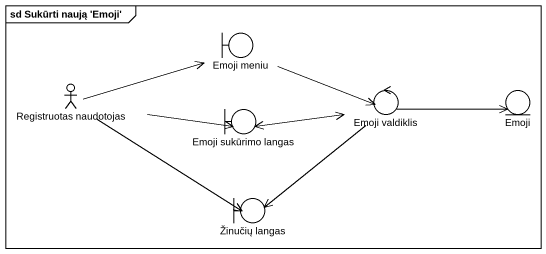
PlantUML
@startuml
mainframe sd Sukūrti naują 'Emoji'
boundary "Emoji meniu" as Emoji_meniu
actor "Registruotas naudotojas" as Registruotas_naudotojas
boundary "Emoji sukūrimo langas" as Emoji_sukūrimo_langas
control "Emoji valdiklis" as Emoji_valdiklis
entity Emoji
boundary "Žinučių langas" as Žinučių_langas
Emoji_meniu -right-> Emoji_valdiklis
Registruotas_naudotojas -right-> Emoji_meniu
Registruotas_naudotojas -right-> Emoji_sukūrimo_langas
Registruotas_naudotojas --> Žinučių_langas
Emoji_sukūrimo_langas -right-> Emoji_valdiklis
Emoji_valdiklis -left-> Emoji_sukūrimo_langas
Emoji_valdiklis -right-> Emoji
Emoji_valdiklis --> Žinučių_langas
@enduml
